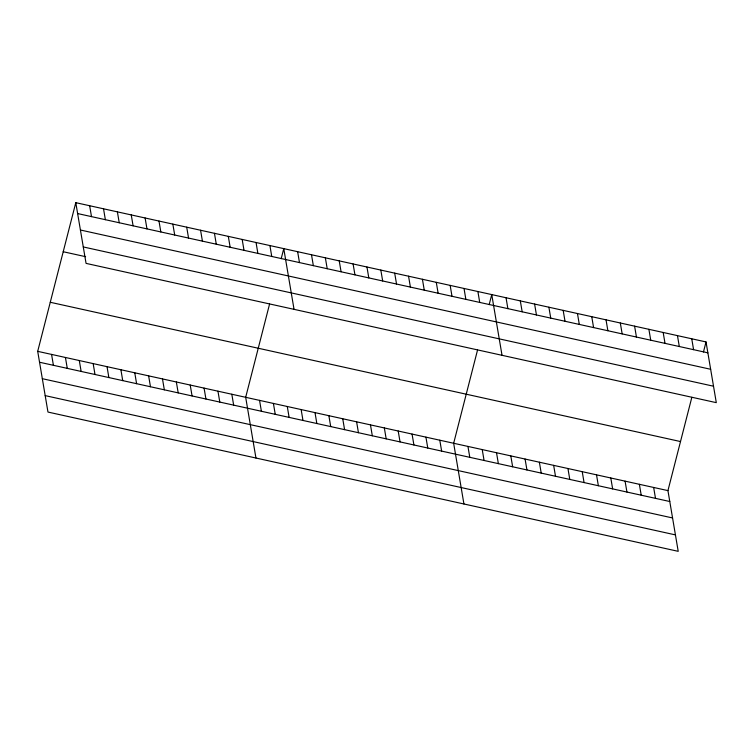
<?xml version="1.0" encoding="UTF-8"?>
<svg xmlns="http://www.w3.org/2000/svg" width="754" height="754" viewBox="0 0 754 754"><rect width="100%" height="100%" fill="white"/><g stroke="black" fill="none" stroke-linecap="round" stroke-linejoin="round"><path stroke-width="1.13" d="M691.842 397.32L667.94 490.618L678.214 551.334L47.973 412.061L37.7 351.345L75.786 202.666L706.027 341.939L716.3 402.655L86.06 263.382L75.786 202.666M269.583 304.003L245.681 397.301L255.945 458.027M281.195 258.66L283.768 248.622L294.041 309.347M477.555 349.969L453.663 443.267L463.927 503.983M489.176 304.625L491.749 294.588L502.023 355.304M703.463 351.977L706.027 341.939M77.634 213.561L707.874 352.834M80.414 230.008L710.654 369.281M83.279 246.944L713.52 386.218M63.223 251.732L85.617 256.68M50.273 302.279L680.513 441.552M37.7 351.345L667.94 490.618M39.547 362.24L669.788 501.514M42.328 378.687L672.568 517.96M45.193 395.624L675.433 534.897M691.748 338.782L693.586 349.677M677.46 335.624L679.307 346.52M663.171 332.467L665.019 343.372M648.892 329.309L650.73 340.214M634.604 326.152L636.442 337.057M653.652 487.461L655.499 498.356M620.316 322.995L622.163 333.899M639.373 484.304L641.211 495.199M606.028 319.837L607.875 330.742M625.085 481.146L626.932 492.051M591.749 316.68L593.587 327.585M610.797 477.989L612.644 488.894M577.46 313.523L579.308 324.427M596.518 474.832L598.356 485.736M563.172 310.365L565.019 321.27M582.229 471.674L584.067 482.579M548.893 307.208L550.731 318.113M567.941 468.517L569.788 479.421M534.605 304.06L536.452 314.955M553.653 465.359L555.5 476.264M520.317 300.903L522.164 311.798M539.374 462.202L541.212 473.107M506.038 297.745L507.876 308.64M525.086 459.045L526.933 469.949M510.797 455.887L512.645 466.792M477.885 291.525L479.723 302.42M496.518 452.739L498.356 463.635M464.021 288.462L465.859 299.357M482.23 449.582L484.077 460.477M450.157 285.389L451.995 296.294M467.942 446.425L469.789 457.32M436.283 282.326L438.131 293.231M422.419 279.263L424.266 290.167M439.789 440.204L441.637 451.099M408.555 276.2L410.402 287.104M425.925 437.132L427.772 448.036M394.691 273.137L396.538 284.032M412.061 434.068L413.908 444.973M380.827 270.073L382.674 280.969M398.197 431.005L400.044 441.91M366.962 267.01L368.8 277.906M384.333 427.942L386.18 438.847M353.098 263.947L354.936 274.842M370.468 424.879L372.306 435.784M339.234 260.884L341.072 271.779M356.604 421.816L358.442 432.711M325.36 257.821L327.208 268.716M342.74 418.753L344.578 429.648M311.496 254.748L313.344 265.653M328.867 415.69L330.714 426.585M297.632 251.685L299.479 262.59M315.002 412.627L316.85 423.522M301.138 409.563L302.985 420.459M269.904 245.559L271.751 256.464M287.274 406.491L289.121 417.396M256.04 242.496L257.877 253.391M273.41 403.428L275.257 414.332M242.175 239.433L244.013 250.328M259.546 400.365L261.393 411.269M228.311 236.37L230.149 247.265M214.447 233.306L216.285 244.202M231.817 394.238L233.655 405.143M200.573 230.243L202.421 241.139M217.953 391.175L219.791 402.071M186.709 227.18L188.557 238.076M204.08 388.112L205.927 399.007M172.845 224.108L174.692 235.012M190.215 385.049L192.063 395.944M158.981 221.045L160.828 231.949M176.351 381.986L178.198 392.881M145.117 217.981L146.964 228.886M162.487 378.923L164.334 389.818M131.253 214.918L133.09 225.823M148.623 375.86L150.47 386.755M117.388 211.855L119.226 222.76M134.759 372.787L136.597 383.692M103.524 208.792L105.362 219.687M120.894 369.724L122.732 380.629M89.651 205.729L91.498 216.624M107.03 366.661L108.868 377.566M93.157 363.598L95.004 374.502M79.293 360.535L81.14 371.43M65.428 357.471L67.276 368.367M51.564 354.408L53.411 365.304"/></g></svg>
